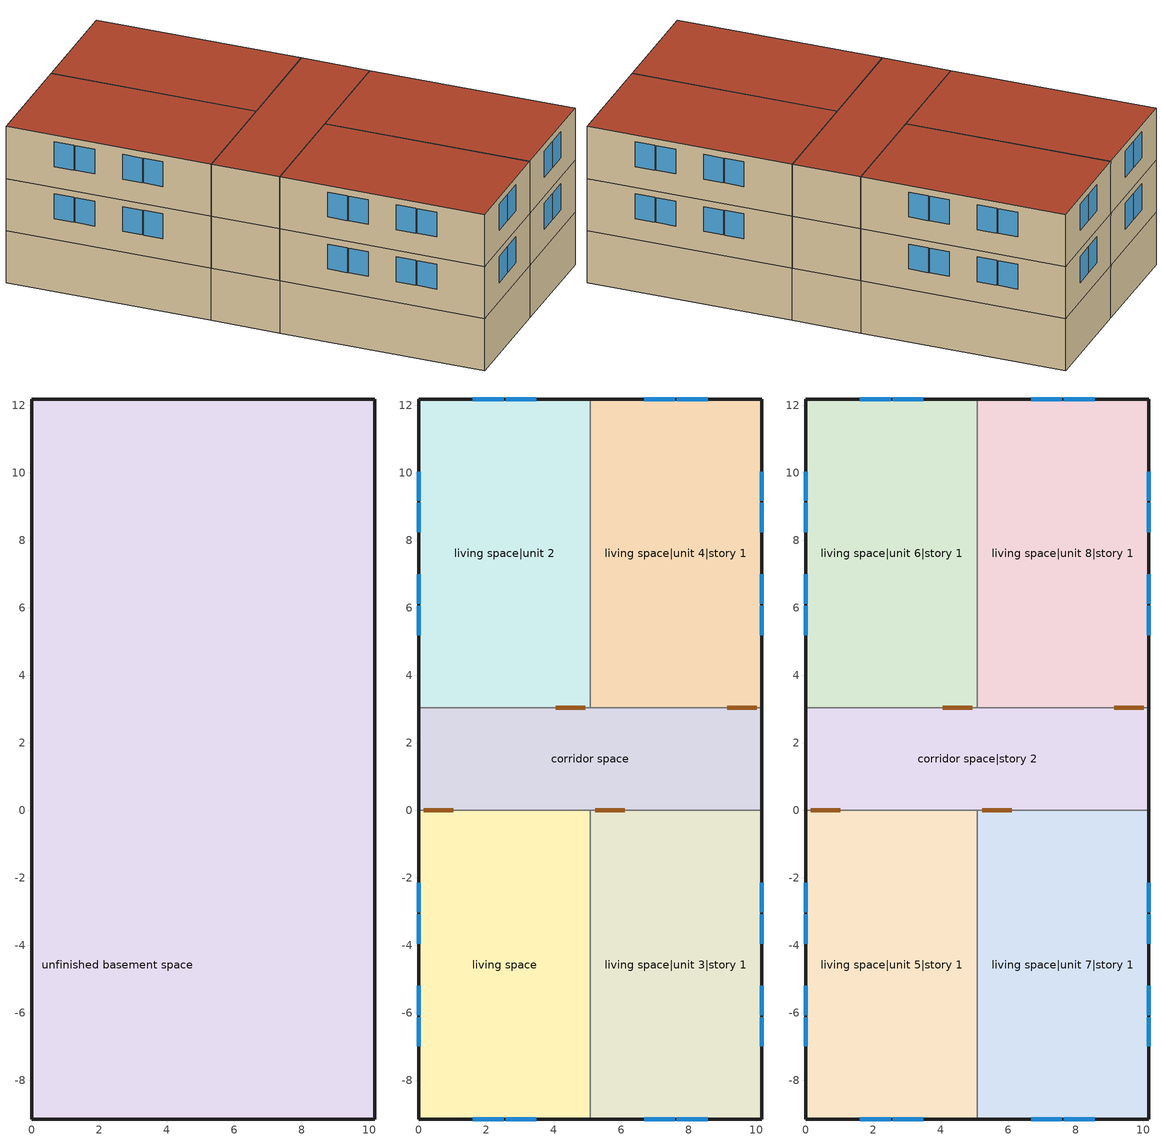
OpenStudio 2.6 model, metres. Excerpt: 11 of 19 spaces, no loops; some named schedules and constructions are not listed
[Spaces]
unfinished basement space
 floor foundation (FloorFndGrndUnfinB): 0,0 0,3.05 10.16,3.05 10.16,0 z-2.44
 floor foundation (FloorFndGrndUnfinB 1): 0,-9.14 0,0 5.08,0 5.08,-9.14 z-2.44
 floor foundation (FloorFndGrndUnfinB 2): 0,3.05 0,12.19 5.08,12.19 5.08,3.05 z-2.44
 floor foundation (FloorFndGrndUnfinB 3): 5.08,-9.14 5.08,0 10.16,0 10.16,-9.14 z-2.44
 floor foundation (FloorFndGrndUnfinB 4): 5.08,3.05 5.08,12.19 10.16,12.19 10.16,3.05 z-2.44
 wall foundation (WallFndGrndUnfinB 2): 0,12.19 0,3.05 0,0 z-2.44:0
 wall foundation (WallFndGrndUnfinB 4): 10.16,0 10.16,3.05 10.16,12.19 5.08,12.19 0,12.19 z-2.44:0
 wall foundation (WallFndGrndUnfinB 1): 0,0 0,-9.14 z-2.44:0
 wall foundation (WallFndGrndUnfinB 3): 0,-9.14 5.08,-9.14 10.16,-9.14 10.16,0 z-2.44:0
 ceiling adiabatic (RoofUnfinUninsExt): 10.16,0 10.16,3.05 0,3.05 0,0 z0
living space
 floor to unfinished basement space (FloorUnfinBInsFin Reversed): 0,-9.14 0,0 5.08,0 5.08,-9.14 z0
 wall outside (WallExtInsFin): 0,0 0,-9.14 5.08,-9.14 z0:2.44
 wall adiabatic (WallIntFinUninsFin): 5.08,0 0,0 z0:2.44
 wall to living space|unit 3|story 1 (WallIntFinUninsFin): 5.08,-9.14 5.08,0 z0:2.44
 window (WindowConstruction): 1.6,-9.14 2.51,-9.14 / 2.57,-9.14 3.48,-9.14 z0.91:2.13; 0,-2.15 0,-3.02 / 0,-3.08 0,-3.95 / 0,-5.2 0,-6.07 / 0,-6.13 0,-6.99 z0.98:2.13
living space|unit 2
 floor to unfinished basement space (FloorUnfinBInsFin Reversed): 0,3.05 0,12.19 5.08,12.19 5.08,3.05 z0
 wall outside (WallExtInsFin): 5.08,12.19 0,12.19 0,3.05 z0:2.44
 wall to living space|unit 4|story 1 (WallIntFinUninsFin Reversed): 5.08,3.05 5.08,12.19 z0:2.44
 wall adiabatic (WallIntFinUninsFin): 0,3.05 5.08,3.05 z0:2.44
 window (WindowConstruction): 3.48,12.19 2.57,12.19 / 2.51,12.19 1.6,12.19 z0.91:2.13; 0,10.04 0,9.17 / 0,9.11 0,8.25 / 0,6.99 0,6.13 / 0,6.07 0,5.2 z0.98:2.13
living space|unit 3|story 1
 floor to unfinished basement space (FloorUnfinBInsFin Reversed): 5.08,-9.14 5.08,0 10.16,0 10.16,-9.14 z0
 wall outside (WallExtInsFin): 5.08,-9.14 10.16,-9.14 10.16,0 z0:2.44
 wall adiabatic (WallIntFinUninsFin): 10.16,0 5.08,0 z0:2.44
 window (WindowConstruction): 6.68,-9.14 7.59,-9.14 / 7.65,-9.14 8.56,-9.14 z0.91:2.13; 10.16,-6.99 10.16,-6.13 / 10.16,-6.07 10.16,-5.2 / 10.16,-3.95 10.16,-3.08 / 10.16,-3.02 10.16,-2.15 z0.98:2.13
living space|unit 4|story 1
 floor to unfinished basement space (FloorUnfinBInsFin Reversed): 5.08,3.05 5.08,12.19 10.16,12.19 10.16,3.05 z0
 wall outside (WallExtInsFin): 10.16,3.05 10.16,12.19 5.08,12.19 z0:2.44
 wall adiabatic (WallIntFinUninsFin): 5.08,3.05 10.16,3.05 z0:2.44
 window (WindowConstruction): 8.56,12.19 7.65,12.19 / 7.59,12.19 6.68,12.19 z0.91:2.13; 10.16,5.2 10.16,6.07 / 10.16,6.13 10.16,6.99 / 10.16,8.25 10.16,9.11 / 10.16,9.17 10.16,10.04 z0.98:2.13
corridor space
 floor adiabatic (FloorUnfinUninsUnfin): 0,0 0,3.05 10.16,3.05 10.16,0 z0
 wall outside (WallExtUninsUnfin): 0,3.05 0,0 / 10.16,0 10.16,3.05 z0:2.44
 wall adiabatic (WallIntUnfinUninsUnfin): 0,0 5.08,0 10.16,0 / 10.16,3.05 5.08,3.05 0,3.05 z0:2.44
 door inside (UninsDoor): 10.01,3.05 9.14,3.05 / 0.15,0 1.02,0 / 4.93,3.05 4.06,3.05 / 5.23,0 6.1,0 z0:2.13
 ceiling adiabatic (RoofUnfinUninsExt): 10.16,0 10.16,3.05 0,3.05 0,0 z2.44
living space|unit 5|story 1
 floor to living space (FloorFinUninsFin): 0,-9.14 0,0 5.08,0 5.08,-9.14 z2.44
 wall outside (WallExtInsFin): 0,0 0,-9.14 5.08,-9.14 z2.44:4.88
 wall to living space|unit 7|story 1 (WallIntFinUninsFin Reversed): 5.08,-9.14 5.08,0 z2.44:4.88
 wall adiabatic (WallIntFinUninsFin): 5.08,0 0,0 z2.44:4.88
 window (WindowConstruction): 1.6,-9.14 2.51,-9.14 / 2.57,-9.14 3.48,-9.14 z3.35:4.57; 0,-2.15 0,-3.02 / 0,-3.08 0,-3.95 / 0,-5.2 0,-6.07 / 0,-6.13 0,-6.99 z3.42:4.57
 roof outside (RoofFinInsExt): 5.08,-9.14 5.08,0 0,0 0,-9.14 z4.88
living space|unit 6|story 1
 floor to living space|unit 2 (FloorFinUninsFin): 0,3.05 0,12.19 5.08,12.19 5.08,3.05 z2.44
 wall outside (WallExtInsFin): 5.08,12.19 0,12.19 0,3.05 z2.44:4.88
 wall adiabatic (WallIntFinUninsFin): 0,3.05 5.08,3.05 z2.44:4.88
 wall to living space|unit 8|story 1 (WallIntFinUninsFin Reversed): 5.08,3.05 5.08,12.19 z2.44:4.88
 window (WindowConstruction): 3.48,12.19 2.57,12.19 / 2.51,12.19 1.6,12.19 z3.35:4.57; 0,10.04 0,9.17 / 0,9.11 0,8.25 / 0,6.99 0,6.13 / 0,6.07 0,5.2 z3.42:4.57
 roof outside (RoofFinInsExt): 5.08,3.05 5.08,12.19 0,12.19 0,3.05 z4.88
living space|unit 7|story 1
 floor to living space|unit 3|story 1 (FloorFinUninsFin): 5.08,-9.14 5.08,0 10.16,0 10.16,-9.14 z2.44
 wall outside (WallExtInsFin): 5.08,-9.14 10.16,-9.14 10.16,0 z2.44:4.88
 wall adiabatic (WallIntFinUninsFin): 10.16,0 5.08,0 z2.44:4.88
 window (WindowConstruction): 6.68,-9.14 7.59,-9.14 / 7.65,-9.14 8.56,-9.14 z3.35:4.57; 10.16,-6.99 10.16,-6.13 / 10.16,-6.07 10.16,-5.2 / 10.16,-3.95 10.16,-3.08 / 10.16,-3.02 10.16,-2.15 z3.42:4.57
 roof outside (RoofFinInsExt): 10.16,-9.14 10.16,0 5.08,0 5.08,-9.14 z4.88
living space|unit 8|story 1
 floor to living space|unit 4|story 1 (FloorFinUninsFin): 5.08,3.05 5.08,12.19 10.16,12.19 10.16,3.05 z2.44
 wall outside (WallExtInsFin): 10.16,3.05 10.16,12.19 5.08,12.19 z2.44:4.88
 wall adiabatic (WallIntFinUninsFin): 5.08,3.05 10.16,3.05 z2.44:4.88
 window (WindowConstruction): 8.56,12.19 7.65,12.19 / 7.59,12.19 6.68,12.19 z3.35:4.57; 10.16,5.2 10.16,6.07 / 10.16,6.13 10.16,6.99 / 10.16,8.25 10.16,9.11 / 10.16,9.17 10.16,10.04 z3.42:4.57
 roof outside (RoofFinInsExt): 10.16,3.05 10.16,12.19 5.08,12.19 5.08,3.05 z4.88
corridor space|story 2
 floor adiabatic (FloorUnfinUninsUnfin): 0,0 0,3.05 10.16,3.05 10.16,0 z2.44
 wall outside (WallExtUninsUnfin): 0,3.05 0,0 / 10.16,0 10.16,3.05 z2.44:4.88
 wall adiabatic (WallIntUnfinUninsUnfin): 0,0 5.08,0 10.16,0 / 10.16,3.05 5.08,3.05 0,3.05 z2.44:4.88
 door inside (UninsDoor): 0.15,0 1.02,0 / 4.93,3.05 4.06,3.05 / 10.01,3.05 9.14,3.05 / 5.23,0 6.1,0 z2.44:4.57
 roof outside (RoofUnfinUninsExt): 10.16,0 10.16,3.05 0,3.05 0,0 z4.88
[Construction]
FloorUnfinBInsFin: FloorIns, RoofSheathing, Wood Floor, Floor Covering
FloorFinUninsFin Reversed: Floor Covering, Wood Floor, RoofSheathing, FloorFinStudAndAirFloor, Drywall 0.5 in.
[EnergyManagementSystem:Program]
res_infil_4_program: Set p_m = 0.14; Set p_s = 0.22; Set s_m = 270; Set s_s = 370; Set z_m = 9.99744; Set z_s = 2.4384; Set f_t = (((s_m/z_m)^p_m)*((z_s/s_s)^p_s)); Set Tdiff = res_af_4_tin_s-res_af_4_tt_s; Set dT = @Abs Tdiff; Set c = 0.0174; Set Cs = 0.0471; Set Cw = 0.1406; Set n = 0.67; Set sft = (f_t*0.5); Set temp1 = ((c*Cw)*((sft*res_af_vw_s)^(2*n)))^2; Set Qn = (((c*Cs*(dT^n))^2)+temp1)^0.5; Set Tdiff = res_af_4_tin_s-res_af_4_tt_s; Set dT = @Abs Tdiff; Set QWHV = res_infil_4_wh_sch_s*0.0165; Set Qrange = res_infil_4_range_sch_s*0.0472; Set Qdryer = 0.0; Set Qbath = res_infil_4_bath_sch_s*0.0354; Set QhpwhOut = 0; Set QhpwhIn = 0; Set QductsOut = res_ds_4_lk_ret_fan_equiv; Set QductsIn = res_ds_4_lk_sup_fan_equiv; Set Qout = QWHV+Qrange+Qbath+Qdryer+QhpwhOut+QductsOut; Set Qin = QhpwhIn+QductsIn; Set Qu = (@Abs (Qout-Qin)); Set Qb = (@Min Qout Qin); Set faneff_wh = 0.9438948864000002; Set res_infil_4_house_fan_act = (QWHV*300)/faneff_wh; Set faneff_sp = 0.4719474432000001; Set res_infil_4_range_fan_act = (Qrange*300)/faneff_sp; Set res_infil_4_bath_fan_act = (Qbath*300)/faneff_sp; Set Q_acctd_for_elsewhere = QhpwhOut+QhpwhIn+QductsOut+QductsIn; Set res_infil_4_flow_act = (((Qu^2)+(Qn^2))^0.5)-Q_acctd_for_elsewhere; Set res_infil_4_flow_act = (@Max res_infil_4_flow_act 0)
res_nv_1_program: Set Tdiff = res_af_1_tin_s-res_af_1_tt_s; Set dT = (@Abs Tdiff); Set pt = (@RhFnTdbWPb res_af_1_tt_s res_nv_wt_s res_nv_pb_s); Set NVA = 2472.261378048; Set Cs = 8.963020389461627e-05; Set Cw = 6.158219665777789e-05; Set MNV = 0.6292632576; Set MHR = 0.0115; Set MRH = 0.7; Set temp1 = (res_nv_1_nva_s*NVA); Set SGNV = temp1*((((Cs*dT)+(Cw*(res_af_vw_s^2)))^0.5)/1000); If (res_nv_wt_s<MHR) && (pt<MRH) && (res_af_1_tin_s>res_nv_1_sp_s); Set temp2 = (res_af_1_tin_s-res_nv_1_sp_s); Set NVadj1 = temp2/(res_af_1_tin_s-res_af_1_tt_s); Set NVadj2 = (@Min NVadj1 1); Set NVadj3 = (@Max NVadj2 0); Set NVadj = SGNV*NVadj3; Set res_nv_1_flow_act = (@Min NVadj MNV); Else; Set res_nv_1_flow_act = 0; EndIf
res_ds_1_program: Set res_ds_1_ah_mfr = res_ds_1_ah_mfr_s; Set res_ds_1_fan_rtf = res_ds_1_fan_rtf_s; Set res_ds_1_ah_vfr = res_ds_1_ah_vfr_s; Set res_ds_1_ah_tt = res_ds_1_ah_tt_s; Set res_ds_1_ah_wt = res_ds_1_ah_wt_s; Set res_ds_1_ra_t = res_ds_1_ra_t_s; Set res_ds_1_ra_w = res_ds_1_ra_w_s; Set res_ds_1_ah_t = res_ds_1_ah_t_s; Set res_ds_1_ah_w = res_ds_1_ah_w_s; Run res_ds_1_lk_subrout; Set res_ds_1_sup_s_lk_to_lv_equip_act = res_ds_1_sup_s_lk_to_lv; Set res_ds_1_sup_lat_lk_to_lv_equip_act = res_ds_1_sup_lat_lk_to_lv; Set res_ds_1_sup_d_cn_to_lv_equip_act = res_ds_1_sup_d_cn_to_lv; Set res_ds_1_sup_d_cn_to_ah_equip_act = res_ds_1_sup_d_cn_to_ah; Set res_ds_1_sup_s_lk_to_ah_equip_act = res_ds_1_sup_s_lk_to_ah; Set res_ds_1_sup_lat_lk_to_ah_equip_act = res_ds_1_sup_lat_lk_to_ah; Set res_ds_1_ret_s_lk_equip_act = res_ds_1_ret_s_lk; Set res_ds_1_ret_lat_lk_equip_act = res_ds_1_ret_lat_lk; Set res_ds_1_ret_d_cn_to_pl_equip_act = res_ds_1_ret_d_cn_to_pl; Set res_ds_1_ret_d_cn_to_ah_equip_act = res_ds_1_ret_d_cn_to_ah; Set res_ds_1_liv_to_ah_mix_act = res_ds_1_ah_to_liv; Set res_ds_1_liv_to_ah_mix_act = res_ds_1_liv_to_ah
res_infil_1_program: Set p_m = 0.14; Set p_s = 0.22; Set s_m = 270; Set s_s = 370; Set z_m = 9.99744; Set z_s = 2.4384; Set f_t = (((s_m/z_m)^p_m)*((z_s/s_s)^p_s)); Set Tdiff = res_af_1_tin_s-res_af_1_tt_s; Set dT = @Abs Tdiff; Set c = 0.0174; Set Cs = 0.0471; Set Cw = 0.1406; Set n = 0.67; Set sft = (f_t*0.5); Set temp1 = ((c*Cw)*((sft*res_af_vw_s)^(2*n)))^2; Set Qn = (((c*Cs*(dT^n))^2)+temp1)^0.5; Set Tdiff = res_af_1_tin_s-res_af_1_tt_s; Set dT = @Abs Tdiff; Set QWHV = res_infil_1_wh_sch_s*0.0165; Set Qrange = res_infil_1_range_sch_s*0.0472; Set Qdryer = 0.0; Set Qbath = res_infil_1_bath_sch_s*0.0354; Set QhpwhOut = 0; Set QhpwhIn = 0; Set QductsOut = res_ds_1_lk_ret_fan_equiv; Set QductsIn = res_ds_1_lk_sup_fan_equiv; Set Qout = QWHV+Qrange+Qbath+Qdryer+QhpwhOut+QductsOut; Set Qin = QhpwhIn+QductsIn; Set Qu = (@Abs (Qout-Qin)); Set Qb = (@Min Qout Qin); Set faneff_wh = 0.9438948864000002; Set res_infil_1_house_fan_act = (QWHV*300)/faneff_wh; Set faneff_sp = 0.4719474432000001; Set res_infil_1_range_fan_act = (Qrange*300)/faneff_sp; Set res_infil_1_bath_fan_act = (Qbath*300)/faneff_sp; Set Q_acctd_for_elsewhere = QhpwhOut+QhpwhIn+QductsOut+QductsIn; Set res_infil_1_flow_act = (((Qu^2)+(Qn^2))^0.5)-Q_acctd_for_elsewhere; Set res_infil_1_flow_act = (@Max res_infil_1_flow_act 0)
res_nv_2_program: Set Tdiff = res_af_2_tin_s-res_af_2_tt_s; Set dT = (@Abs Tdiff); Set pt = (@RhFnTdbWPb res_af_2_tt_s res_nv_wt_s res_nv_pb_s); Set NVA = 2472.261378048018; Set Cs = 8.963020389461627e-05; Set Cw = 6.158219665777789e-05; Set MNV = 0.6292632576; Set MHR = 0.0115; Set MRH = 0.7; Set temp1 = (res_nv_2_nva_s*NVA); Set SGNV = temp1*((((Cs*dT)+(Cw*(res_af_vw_s^2)))^0.5)/1000); If (res_nv_wt_s<MHR) && (pt<MRH) && (res_af_2_tin_s>res_nv_2_sp_s); Set temp2 = (res_af_2_tin_s-res_nv_2_sp_s); Set NVadj1 = temp2/(res_af_2_tin_s-res_af_2_tt_s); Set NVadj2 = (@Min NVadj1 1); Set NVadj3 = (@Max NVadj2 0); Set NVadj = SGNV*NVadj3; Set res_nv_2_flow_act = (@Min NVadj MNV); Else; Set res_nv_2_flow_act = 0; EndIf
res_ds_2_program: Set res_ds_2_ah_mfr = res_ds_2_ah_mfr_s; Set res_ds_2_fan_rtf = res_ds_2_fan_rtf_s; Set res_ds_2_ah_vfr = res_ds_2_ah_vfr_s; Set res_ds_2_ah_tt = res_ds_2_ah_tt_s; Set res_ds_2_ah_wt = res_ds_2_ah_wt_s; Set res_ds_2_ra_t = res_ds_2_ra_t_s; Set res_ds_2_ra_w = res_ds_2_ra_w_s; Set res_ds_2_ah_t = res_ds_2_ah_t_s; Set res_ds_2_ah_w = res_ds_2_ah_w_s; Run res_ds_2_lk_subrout; Set res_ds_2_sup_s_lk_to_lv_equip_act = res_ds_2_sup_s_lk_to_lv; Set res_ds_2_sup_lat_lk_to_lv_equip_act = res_ds_2_sup_lat_lk_to_lv; Set res_ds_2_sup_d_cn_to_lv_equip_act = res_ds_2_sup_d_cn_to_lv; Set res_ds_2_sup_d_cn_to_ah_equip_act = res_ds_2_sup_d_cn_to_ah; Set res_ds_2_sup_s_lk_to_ah_equip_act = res_ds_2_sup_s_lk_to_ah; Set res_ds_2_sup_lat_lk_to_ah_equip_act = res_ds_2_sup_lat_lk_to_ah; Set res_ds_2_ret_s_lk_equip_act = res_ds_2_ret_s_lk; Set res_ds_2_ret_lat_lk_equip_act = res_ds_2_ret_lat_lk; Set res_ds_2_ret_d_cn_to_pl_equip_act = res_ds_2_ret_d_cn_to_pl; Set res_ds_2_ret_d_cn_to_ah_equip_act = res_ds_2_ret_d_cn_to_ah; Set res_ds_2_liv_to_ah_mix_act = res_ds_2_ah_to_liv; Set res_ds_2_liv_to_ah_mix_act = res_ds_2_liv_to_ah
res_infil_2_program: Set p_m = 0.14; Set p_s = 0.22; Set s_m = 270; Set s_s = 370; Set z_m = 9.99744; Set z_s = 2.4384; Set f_t = (((s_m/z_m)^p_m)*((z_s/s_s)^p_s)); Set Tdiff = res_af_2_tin_s-res_af_2_tt_s; Set dT = @Abs Tdiff; Set c = 0.0174; Set Cs = 0.0471; Set Cw = 0.1406; Set n = 0.67; Set sft = (f_t*0.5); Set temp1 = ((c*Cw)*((sft*res_af_vw_s)^(2*n)))^2; Set Qn = (((c*Cs*(dT^n))^2)+temp1)^0.5; Set Tdiff = res_af_2_tin_s-res_af_2_tt_s; Set dT = @Abs Tdiff; Set QWHV = res_infil_2_wh_sch_s*0.0165; Set Qrange = res_infil_2_range_sch_s*0.0472; Set Qdryer = 0.0; Set Qbath = res_infil_2_bath_sch_s*0.0354; Set QhpwhOut = 0; Set QhpwhIn = 0; Set QductsOut = res_ds_2_lk_ret_fan_equiv; Set QductsIn = res_ds_2_lk_sup_fan_equiv; Set Qout = QWHV+Qrange+Qbath+Qdryer+QhpwhOut+QductsOut; Set Qin = QhpwhIn+QductsIn; Set Qu = (@Abs (Qout-Qin)); Set Qb = (@Min Qout Qin); Set faneff_wh = 0.9438948864000002; Set res_infil_2_house_fan_act = (QWHV*300)/faneff_wh; Set faneff_sp = 0.4719474432000001; Set res_infil_2_range_fan_act = (Qrange*300)/faneff_sp; Set res_infil_2_bath_fan_act = (Qbath*300)/faneff_sp; Set Q_acctd_for_elsewhere = QhpwhOut+QhpwhIn+QductsOut+QductsIn; Set res_infil_2_flow_act = (((Qu^2)+(Qn^2))^0.5)-Q_acctd_for_elsewhere; Set res_infil_2_flow_act = (@Max res_infil_2_flow_act 0)
res_nv_3_program: Set Tdiff = res_af_3_tin_s-res_af_3_tt_s; Set dT = (@Abs Tdiff); Set pt = (@RhFnTdbWPb res_af_3_tt_s res_nv_wt_s res_nv_pb_s); Set NVA = 2472.2613780479955; Set Cs = 8.963020389461627e-05; Set Cw = 6.158219665777789e-05; Set MNV = 0.6292632576; Set MHR = 0.0115; Set MRH = 0.7; Set temp1 = (res_nv_3_nva_s*NVA); Set SGNV = temp1*((((Cs*dT)+(Cw*(res_af_vw_s^2)))^0.5)/1000); If (res_nv_wt_s<MHR) && (pt<MRH) && (res_af_3_tin_s>res_nv_3_sp_s); Set temp2 = (res_af_3_tin_s-res_nv_3_sp_s); Set NVadj1 = temp2/(res_af_3_tin_s-res_af_3_tt_s); Set NVadj2 = (@Min NVadj1 1); Set NVadj3 = (@Max NVadj2 0); Set NVadj = SGNV*NVadj3; Set res_nv_3_flow_act = (@Min NVadj MNV); Else; Set res_nv_3_flow_act = 0; EndIf
res_ds_3_program: Set res_ds_3_ah_mfr = res_ds_3_ah_mfr_s; Set res_ds_3_fan_rtf = res_ds_3_fan_rtf_s; Set res_ds_3_ah_vfr = res_ds_3_ah_vfr_s; Set res_ds_3_ah_tt = res_ds_3_ah_tt_s; Set res_ds_3_ah_wt = res_ds_3_ah_wt_s; Set res_ds_3_ra_t = res_ds_3_ra_t_s; Set res_ds_3_ra_w = res_ds_3_ra_w_s; Set res_ds_3_ah_t = res_ds_3_ah_t_s; Set res_ds_3_ah_w = res_ds_3_ah_w_s; Run res_ds_3_lk_subrout; Set res_ds_3_sup_s_lk_to_lv_equip_act = res_ds_3_sup_s_lk_to_lv; Set res_ds_3_sup_lat_lk_to_lv_equip_act = res_ds_3_sup_lat_lk_to_lv; Set res_ds_3_sup_d_cn_to_lv_equip_act = res_ds_3_sup_d_cn_to_lv; Set res_ds_3_sup_d_cn_to_ah_equip_act = res_ds_3_sup_d_cn_to_ah; Set res_ds_3_sup_s_lk_to_ah_equip_act = res_ds_3_sup_s_lk_to_ah; Set res_ds_3_sup_lat_lk_to_ah_equip_act = res_ds_3_sup_lat_lk_to_ah; Set res_ds_3_ret_s_lk_equip_act = res_ds_3_ret_s_lk; Set res_ds_3_ret_lat_lk_equip_act = res_ds_3_ret_lat_lk; Set res_ds_3_ret_d_cn_to_pl_equip_act = res_ds_3_ret_d_cn_to_pl; Set res_ds_3_ret_d_cn_to_ah_equip_act = res_ds_3_ret_d_cn_to_ah; Set res_ds_3_liv_to_ah_mix_act = res_ds_3_ah_to_liv; Set res_ds_3_liv_to_ah_mix_act = res_ds_3_liv_to_ah
res_infil_3_program: Set p_m = 0.14; Set p_s = 0.22; Set s_m = 270; Set s_s = 370; Set z_m = 9.99744; Set z_s = 2.4384; Set f_t = (((s_m/z_m)^p_m)*((z_s/s_s)^p_s)); Set Tdiff = res_af_3_tin_s-res_af_3_tt_s; Set dT = @Abs Tdiff; Set c = 0.0174; Set Cs = 0.0471; Set Cw = 0.1406; Set n = 0.67; Set sft = (f_t*0.5); Set temp1 = ((c*Cw)*((sft*res_af_vw_s)^(2*n)))^2; Set Qn = (((c*Cs*(dT^n))^2)+temp1)^0.5; Set Tdiff = res_af_3_tin_s-res_af_3_tt_s; Set dT = @Abs Tdiff; Set QWHV = res_infil_3_wh_sch_s*0.0165; Set Qrange = res_infil_3_range_sch_s*0.0472; Set Qdryer = 0.0; Set Qbath = res_infil_3_bath_sch_s*0.0354; Set QhpwhOut = 0; Set QhpwhIn = 0; Set QductsOut = res_ds_3_lk_ret_fan_equiv; Set QductsIn = res_ds_3_lk_sup_fan_equiv; Set Qout = QWHV+Qrange+Qbath+Qdryer+QhpwhOut+QductsOut; Set Qin = QhpwhIn+QductsIn; Set Qu = (@Abs (Qout-Qin)); Set Qb = (@Min Qout Qin); Set faneff_wh = 0.9438948864000002; Set res_infil_3_house_fan_act = (QWHV*300)/faneff_wh; Set faneff_sp = 0.4719474432000001; Set res_infil_3_range_fan_act = (Qrange*300)/faneff_sp; Set res_infil_3_bath_fan_act = (Qbath*300)/faneff_sp; Set Q_acctd_for_elsewhere = QhpwhOut+QhpwhIn+QductsOut+QductsIn; Set res_infil_3_flow_act = (((Qu^2)+(Qn^2))^0.5)-Q_acctd_for_elsewhere; Set res_infil_3_flow_act = (@Max res_infil_3_flow_act 0)
res_nv_5_program: Set Tdiff = res_af_5_tin_s-res_af_5_tt_s; Set dT = (@Abs Tdiff); Set pt = (@RhFnTdbWPb res_af_5_tt_s res_nv_wt_s res_nv_pb_s); Set NVA = 2472.2613780480065; Set Cs = 8.963020389461627e-05; Set Cw = 6.158219665777789e-05; Set MNV = 0.6292632576; Set MHR = 0.0115; Set MRH = 0.7; Set temp1 = (res_nv_5_nva_s*NVA); Set SGNV = temp1*((((Cs*dT)+(Cw*(res_af_vw_s^2)))^0.5)/1000); If (res_nv_wt_s<MHR) && (pt<MRH) && (res_af_5_tin_s>res_nv_5_sp_s); Set temp2 = (res_af_5_tin_s-res_nv_5_sp_s); Set NVadj1 = temp2/(res_af_5_tin_s-res_af_5_tt_s); Set NVadj2 = (@Min NVadj1 1); Set NVadj3 = (@Max NVadj2 0); Set NVadj = SGNV*NVadj3; Set res_nv_5_flow_act = (@Min NVadj MNV); Else; Set res_nv_5_flow_act = 0; EndIf
res_ds_5_program: Set res_ds_5_lk_sup_fan_equiv = 0; Set res_ds_5_lk_ret_fan_equiv = 0
res_infil_5_program: Set p_m = 0.14; Set p_s = 0.22; Set s_m = 270; Set s_s = 370; Set z_m = 9.99744; Set z_s = 2.4384; Set f_t = (((s_m/z_m)^p_m)*((z_s/s_s)^p_s)); Set Tdiff = res_af_5_tin_s-res_af_5_tt_s; Set dT = @Abs Tdiff; Set c = 0.0174; Set Cs = 0.0471; Set Cw = 0.1406; Set n = 0.67; Set sft = (f_t*0.5); Set temp1 = ((c*Cw)*((sft*res_af_vw_s)^(2*n)))^2; Set Qn = (((c*Cs*(dT^n))^2)+temp1)^0.5; Set Tdiff = res_af_5_tin_s-res_af_5_tt_s; Set dT = @Abs Tdiff; Set QWHV = res_infil_5_wh_sch_s*0.0165; Set Qrange = res_infil_5_range_sch_s*0.0472; Set Qdryer = 0.0; Set Qbath = res_infil_5_bath_sch_s*0.0354; Set QhpwhOut = 0; Set QhpwhIn = 0; Set QductsOut = res_ds_5_lk_ret_fan_equiv; Set QductsIn = res_ds_5_lk_sup_fan_equiv; Set Qout = QWHV+Qrange+Qbath+Qdryer+QhpwhOut+QductsOut; Set Qin = QhpwhIn+QductsIn; Set Qu = (@Abs (Qout-Qin)); Set Qb = (@Min Qout Qin); Set faneff_wh = 0.9438948864000002; Set res_infil_5_house_fan_act = (QWHV*300)/faneff_wh; Set faneff_sp = 0.4719474432000001; Set res_infil_5_range_fan_act = (Qrange*300)/faneff_sp; Set res_infil_5_bath_fan_act = (Qbath*300)/faneff_sp; Set Q_acctd_for_elsewhere = QhpwhOut+QhpwhIn+QductsOut+QductsIn; Set res_infil_5_flow_act = (((Qu^2)+(Qn^2))^0.5)-Q_acctd_for_elsewhere; Set res_infil_5_flow_act = (@Max res_infil_5_flow_act 0)
res_nv_6_program: Set Tdiff = res_af_6_tin_s-res_af_6_tt_s; Set dT = (@Abs Tdiff); Set pt = (@RhFnTdbWPb res_af_6_tt_s res_nv_wt_s res_nv_pb_s); Set NVA = 2472.261378048024; Set Cs = 8.963020389461627e-05; Set Cw = 6.158219665777789e-05; Set MNV = 0.6292632576; Set MHR = 0.0115; Set MRH = 0.7; Set temp1 = (res_nv_6_nva_s*NVA); Set SGNV = temp1*((((Cs*dT)+(Cw*(res_af_vw_s^2)))^0.5)/1000); If (res_nv_wt_s<MHR) && (pt<MRH) && (res_af_6_tin_s>res_nv_6_sp_s); Set temp2 = (res_af_6_tin_s-res_nv_6_sp_s); Set NVadj1 = temp2/(res_af_6_tin_s-res_af_6_tt_s); Set NVadj2 = (@Min NVadj1 1); Set NVadj3 = (@Max NVadj2 0); Set NVadj = SGNV*NVadj3; Set res_nv_6_flow_act = (@Min NVadj MNV); Else; Set res_nv_6_flow_act = 0; EndIf
res_ds_6_program: Set res_ds_6_lk_sup_fan_equiv = 0; Set res_ds_6_lk_ret_fan_equiv = 0
res_infil_6_program: Set p_m = 0.14; Set p_s = 0.22; Set s_m = 270; Set s_s = 370; Set z_m = 9.99744; Set z_s = 2.4384; Set f_t = (((s_m/z_m)^p_m)*((z_s/s_s)^p_s)); Set Tdiff = res_af_6_tin_s-res_af_6_tt_s; Set dT = @Abs Tdiff; Set c = 0.0174; Set Cs = 0.0471; Set Cw = 0.1406; Set n = 0.67; Set sft = (f_t*0.5); Set temp1 = ((c*Cw)*((sft*res_af_vw_s)^(2*n)))^2; Set Qn = (((c*Cs*(dT^n))^2)+temp1)^0.5; Set Tdiff = res_af_6_tin_s-res_af_6_tt_s; Set dT = @Abs Tdiff; Set QWHV = res_infil_6_wh_sch_s*0.0165; Set Qrange = res_infil_6_range_sch_s*0.0472; Set Qdryer = 0.0; Set Qbath = res_infil_6_bath_sch_s*0.0354; Set QhpwhOut = 0; Set QhpwhIn = 0; Set QductsOut = res_ds_6_lk_ret_fan_equiv; Set QductsIn = res_ds_6_lk_sup_fan_equiv; Set Qout = QWHV+Qrange+Qbath+Qdryer+QhpwhOut+QductsOut; Set Qin = QhpwhIn+QductsIn; Set Qu = (@Abs (Qout-Qin)); Set Qb = (@Min Qout Qin); Set faneff_wh = 0.9438948864000002; Set res_infil_6_house_fan_act = (QWHV*300)/faneff_wh; Set faneff_sp = 0.4719474432000001; Set res_infil_6_range_fan_act = (Qrange*300)/faneff_sp; Set res_infil_6_bath_fan_act = (Qbath*300)/faneff_sp; Set Q_acctd_for_elsewhere = QhpwhOut+QhpwhIn+QductsOut+QductsIn; Set res_infil_6_flow_act = (((Qu^2)+(Qn^2))^0.5)-Q_acctd_for_elsewhere; Set res_infil_6_flow_act = (@Max res_infil_6_flow_act 0)
res_nv_8_program: Set Tdiff = res_af_8_tin_s-res_af_8_tt_s; Set dT = (@Abs Tdiff); Set pt = (@RhFnTdbWPb res_af_8_tt_s res_nv_wt_s res_nv_pb_s); Set NVA = 2472.261378048019; Set Cs = 8.963020389461627e-05; Set Cw = 6.158219665777789e-05; Set MNV = 0.6292632576; Set MHR = 0.0115; Set MRH = 0.7; Set temp1 = (res_nv_8_nva_s*NVA); Set SGNV = temp1*((((Cs*dT)+(Cw*(res_af_vw_s^2)))^0.5)/1000); If (res_nv_wt_s<MHR) && (pt<MRH) && (res_af_8_tin_s>res_nv_8_sp_s); Set temp2 = (res_af_8_tin_s-res_nv_8_sp_s); Set NVadj1 = temp2/(res_af_8_tin_s-res_af_8_tt_s); Set NVadj2 = (@Min NVadj1 1); Set NVadj3 = (@Max NVadj2 0); Set NVadj = SGNV*NVadj3; Set res_nv_8_flow_act = (@Min NVadj MNV); Else; Set res_nv_8_flow_act = 0; EndIf
res_ds_8_program: Set res_ds_8_lk_sup_fan_equiv = 0; Set res_ds_8_lk_ret_fan_equiv = 0
res_infil_8_program: Set p_m = 0.14; Set p_s = 0.22; Set s_m = 270; Set s_s = 370; Set z_m = 9.99744; Set z_s = 2.4384; Set f_t = (((s_m/z_m)^p_m)*((z_s/s_s)^p_s)); Set Tdiff = res_af_8_tin_s-res_af_8_tt_s; Set dT = @Abs Tdiff; Set c = 0.0174; Set Cs = 0.0471; Set Cw = 0.1406; Set n = 0.67; Set sft = (f_t*0.5); Set temp1 = ((c*Cw)*((sft*res_af_vw_s)^(2*n)))^2; Set Qn = (((c*Cs*(dT^n))^2)+temp1)^0.5; Set Tdiff = res_af_8_tin_s-res_af_8_tt_s; Set dT = @Abs Tdiff; Set QWHV = res_infil_8_wh_sch_s*0.0165; Set Qrange = res_infil_8_range_sch_s*0.0472; Set Qdryer = 0.0; Set Qbath = res_infil_8_bath_sch_s*0.0354; Set QhpwhOut = 0; Set QhpwhIn = 0; Set QductsOut = res_ds_8_lk_ret_fan_equiv; Set QductsIn = res_ds_8_lk_sup_fan_equiv; Set Qout = QWHV+Qrange+Qbath+Qdryer+QhpwhOut+QductsOut; Set Qin = QhpwhIn+QductsIn; Set Qu = (@Abs (Qout-Qin)); Set Qb = (@Min Qout Qin); Set faneff_wh = 0.9438948864000002; Set res_infil_8_house_fan_act = (QWHV*300)/faneff_wh; Set faneff_sp = 0.4719474432000001; Set res_infil_8_range_fan_act = (Qrange*300)/faneff_sp; Set res_infil_8_bath_fan_act = (Qbath*300)/faneff_sp; Set Q_acctd_for_elsewhere = QhpwhOut+QhpwhIn+QductsOut+QductsIn; Set res_infil_8_flow_act = (((Qu^2)+(Qn^2))^0.5)-Q_acctd_for_elsewhere; Set res_infil_8_flow_act = (@Max res_infil_8_flow_act 0)
res_nv_7_program: Set Tdiff = res_af_7_tin_s-res_af_7_tt_s; Set dT = (@Abs Tdiff); Set pt = (@RhFnTdbWPb res_af_7_tt_s res_nv_wt_s res_nv_pb_s); Set NVA = 2472.2613780480024; Set Cs = 8.963020389461627e-05; Set Cw = 6.158219665777789e-05; Set MNV = 0.6292632576; Set MHR = 0.0115; Set MRH = 0.7; Set temp1 = (res_nv_7_nva_s*NVA); Set SGNV = temp1*((((Cs*dT)+(Cw*(res_af_vw_s^2)))^0.5)/1000); If (res_nv_wt_s<MHR) && (pt<MRH) && (res_af_7_tin_s>res_nv_7_sp_s); Set temp2 = (res_af_7_tin_s-res_nv_7_sp_s); Set NVadj1 = temp2/(res_af_7_tin_s-res_af_7_tt_s); Set NVadj2 = (@Min NVadj1 1); Set NVadj3 = (@Max NVadj2 0); Set NVadj = SGNV*NVadj3; Set res_nv_7_flow_act = (@Min NVadj MNV); Else; Set res_nv_7_flow_act = 0; EndIf
res_ds_7_program: Set res_ds_7_lk_sup_fan_equiv = 0; Set res_ds_7_lk_ret_fan_equiv = 0
res_infil_7_program: Set p_m = 0.14; Set p_s = 0.22; Set s_m = 270; Set s_s = 370; Set z_m = 9.99744; Set z_s = 2.4384; Set f_t = (((s_m/z_m)^p_m)*((z_s/s_s)^p_s)); Set Tdiff = res_af_7_tin_s-res_af_7_tt_s; Set dT = @Abs Tdiff; Set c = 0.0174; Set Cs = 0.0471; Set Cw = 0.1406; Set n = 0.67; Set sft = (f_t*0.5); Set temp1 = ((c*Cw)*((sft*res_af_vw_s)^(2*n)))^2; Set Qn = (((c*Cs*(dT^n))^2)+temp1)^0.5; Set Tdiff = res_af_7_tin_s-res_af_7_tt_s; Set dT = @Abs Tdiff; Set QWHV = res_infil_7_wh_sch_s*0.0165; Set Qrange = res_infil_7_range_sch_s*0.0472; Set Qdryer = 0.0; Set Qbath = res_infil_7_bath_sch_s*0.0354; Set QhpwhOut = 0; Set QhpwhIn = 0; Set QductsOut = res_ds_7_lk_ret_fan_equiv; Set QductsIn = res_ds_7_lk_sup_fan_equiv; Set Qout = QWHV+Qrange+Qbath+Qdryer+QhpwhOut+QductsOut; Set Qin = QhpwhIn+QductsIn; Set Qu = (@Abs (Qout-Qin)); Set Qb = (@Min Qout Qin); Set faneff_wh = 0.9438948864000002; Set res_infil_7_house_fan_act = (QWHV*300)/faneff_wh; Set faneff_sp = 0.4719474432000001; Set res_infil_7_range_fan_act = (Qrange*300)/faneff_sp; Set res_infil_7_bath_fan_act = (Qbath*300)/faneff_sp; Set Q_acctd_for_elsewhere = QhpwhOut+QhpwhIn+QductsOut+QductsIn; Set res_infil_7_flow_act = (((Qu^2)+(Qn^2))^0.5)-Q_acctd_for_elsewhere; Set res_infil_7_flow_act = (@Max res_infil_7_flow_act 0)
[AirLoopHVAC:ReturnPlenum]
Name | ThermalZone
Air Loop HVAC Return Plenum 1 | res ds_4 ret air zone
Air Loop HVAC Return Plenum 2 | res ds_1 ret air zone
Air Loop HVAC Return Plenum 3 | res ds_2 ret air zone
Air Loop HVAC Return Plenum 4 | res ds_3 ret air zone
Air Loop HVAC Return Plenum 5 | res ds_5 ret air zone
Air Loop HVAC Return Plenum 6 | res ds_6 ret air zone
Air Loop HVAC Return Plenum 7 | res ds_8 ret air zone
Air Loop HVAC Return Plenum 8 | res ds_7 ret air zone
[EnergyManagementSystem:Subroutine]
res_ds_4_lk_subrout: Set f_sup = 0.13696338696303695; Set f_ret = 0.10009990009990012; Set f_OA = 1.0e-06; Set oafrate = f_OA * res_ds_4_ah_vfr; Set suplkfrate = f_sup * res_ds_4_ah_vfr; Set retlkfrate = f_ret * res_ds_4_ah_vfr; Set res_ds_4_ah_to_liv = (@Abs (suplkfrate-retlkfrate-oafrate)); Set res_ds_4_liv_to_ah = 0; Set res_ds_4_lk_sup_fan_equiv = 0; Set res_ds_4_lk_ret_fan_equiv = oafrate; If res_ds_4_ah_mfr>0; Set h_SA = (@HFnTdbW res_ds_4_ah_tt res_ds_4_ah_wt); Set h_AHZone = (@HFnTdbW res_ds_4_ah_t res_ds_4_ah_w); Set h_RA = (@HFnTdbW res_ds_4_ra_t res_ds_4_ra_w); Set h_fg = (@HfgAirFnWTdb res_ds_4_ah_wt res_ds_4_ah_tt); Set SALeakageQtot = f_sup * res_ds_4_ah_mfr*(h_RA - h_SA); Set temp1 = h_fg*(res_ds_4_ra_w-res_ds_4_ah_wt); Set res_ds_4_sup_lat_lk_to_lv = f_sup*res_ds_4_ah_mfr*temp1; Set res_ds_4_sup_s_lk_to_lv = SALeakageQtot-res_ds_4_sup_lat_lk_to_lv; Set eTm = (res_ds_4_fan_rtf/(res_ds_4_ah_mfr*1006.0))*20.169; Set eTm = 0-eTm; Set temp4 = res_ds_4_ah_t; Set tsup = temp4+((res_ds_4_ah_tt-res_ds_4_ah_t)*(@Exp eTm)); Set temp5 = tsup-res_ds_4_ah_tt; Set res_ds_4_sup_d_cn_to_lv = res_ds_4_ah_mfr*1006.0*temp5; Set res_ds_4_sup_d_cn_to_ah = 0-res_ds_4_sup_d_cn_to_lv; Set eTm = (res_ds_4_fan_rtf/(res_ds_4_ah_mfr*1006.0))*18.618; Set eTm = 0-eTm; Set temp6 = res_ds_4_ah_t; Set tret = temp6+((res_ds_4_ra_t-res_ds_4_ah_t)*(@Exp eTm)); Set temp7 = tret-res_ds_4_ra_t; Set res_ds_4_ret_d_cn_to_pl = res_ds_4_ah_mfr*1006.0*temp7; Set res_ds_4_ret_d_cn_to_ah = 0-res_ds_4_ret_d_cn_to_pl; Set res_ds_4_ret_lat_lk = 0; Set temp2 = (res_ds_4_ah_t-res_ds_4_ra_t); Set res_ds_4_ret_s_lk = f_ret*res_ds_4_ah_mfr*1006.0*temp2; Set QtotLeakToAHZn = f_sup*res_ds_4_ah_mfr*(h_SA-h_AHZone); Set temp3 = (res_ds_4_ah_wt-res_ds_4_ah_w); Set res_ds_4_sup_lat_lk_to_ah = f_sup*res_ds_4_ah_mfr*h_fg*temp3; Set res_ds_4_sup_s_lk_to_ah = QtotLeakToAHZn-res_ds_4_sup_lat_lk_to_ah; Else; Set res_ds_4_sup_lat_lk_to_lv = 0; Set res_ds_4_sup_s_lk_to_lv = 0; Set res_ds_4_sup_d_cn_to_lv = 0; Set res_ds_4_sup_d_cn_to_ah = 0; Set res_ds_4_ret_d_cn_to_pl = 0; Set res_ds_4_ret_d_cn_to_ah = 0; Set res_ds_4_ret_lat_lk = 0; Set res_ds_4_ret_s_lk = 0; Set res_ds_4_sup_lat_lk_to_ah = 0; Set res_ds_4_sup_s_lk_to_ah = 0; EndIf
res_ds_1_lk_subrout: Set f_sup = 0.13696338696303695; Set f_ret = 0.10009990009990012; Set f_OA = 1.0e-06; Set oafrate = f_OA * res_ds_1_ah_vfr; Set suplkfrate = f_sup * res_ds_1_ah_vfr; Set retlkfrate = f_ret * res_ds_1_ah_vfr; Set res_ds_1_ah_to_liv = (@Abs (suplkfrate-retlkfrate-oafrate)); Set res_ds_1_liv_to_ah = 0; Set res_ds_1_lk_sup_fan_equiv = 0; Set res_ds_1_lk_ret_fan_equiv = oafrate; If res_ds_1_ah_mfr>0; Set h_SA = (@HFnTdbW res_ds_1_ah_tt res_ds_1_ah_wt); Set h_AHZone = (@HFnTdbW res_ds_1_ah_t res_ds_1_ah_w); Set h_RA = (@HFnTdbW res_ds_1_ra_t res_ds_1_ra_w); Set h_fg = (@HfgAirFnWTdb res_ds_1_ah_wt res_ds_1_ah_tt); Set SALeakageQtot = f_sup * res_ds_1_ah_mfr*(h_RA - h_SA); Set temp1 = h_fg*(res_ds_1_ra_w-res_ds_1_ah_wt); Set res_ds_1_sup_lat_lk_to_lv = f_sup*res_ds_1_ah_mfr*temp1; Set res_ds_1_sup_s_lk_to_lv = SALeakageQtot-res_ds_1_sup_lat_lk_to_lv; Set eTm = (res_ds_1_fan_rtf/(res_ds_1_ah_mfr*1006.0))*20.169; Set eTm = 0-eTm; Set temp4 = res_ds_1_ah_t; Set tsup = temp4+((res_ds_1_ah_tt-res_ds_1_ah_t)*(@Exp eTm)); Set temp5 = tsup-res_ds_1_ah_tt; Set res_ds_1_sup_d_cn_to_lv = res_ds_1_ah_mfr*1006.0*temp5; Set res_ds_1_sup_d_cn_to_ah = 0-res_ds_1_sup_d_cn_to_lv; Set eTm = (res_ds_1_fan_rtf/(res_ds_1_ah_mfr*1006.0))*18.618; Set eTm = 0-eTm; Set temp6 = res_ds_1_ah_t; Set tret = temp6+((res_ds_1_ra_t-res_ds_1_ah_t)*(@Exp eTm)); Set temp7 = tret-res_ds_1_ra_t; Set res_ds_1_ret_d_cn_to_pl = res_ds_1_ah_mfr*1006.0*temp7; Set res_ds_1_ret_d_cn_to_ah = 0-res_ds_1_ret_d_cn_to_pl; Set res_ds_1_ret_lat_lk = 0; Set temp2 = (res_ds_1_ah_t-res_ds_1_ra_t); Set res_ds_1_ret_s_lk = f_ret*res_ds_1_ah_mfr*1006.0*temp2; Set QtotLeakToAHZn = f_sup*res_ds_1_ah_mfr*(h_SA-h_AHZone); Set temp3 = (res_ds_1_ah_wt-res_ds_1_ah_w); Set res_ds_1_sup_lat_lk_to_ah = f_sup*res_ds_1_ah_mfr*h_fg*temp3; Set res_ds_1_sup_s_lk_to_ah = QtotLeakToAHZn-res_ds_1_sup_lat_lk_to_ah; Else; Set res_ds_1_sup_lat_lk_to_lv = 0; Set res_ds_1_sup_s_lk_to_lv = 0; Set res_ds_1_sup_d_cn_to_lv = 0; Set res_ds_1_sup_d_cn_to_ah = 0; Set res_ds_1_ret_d_cn_to_pl = 0; Set res_ds_1_ret_d_cn_to_ah = 0; Set res_ds_1_ret_lat_lk = 0; Set res_ds_1_ret_s_lk = 0; Set res_ds_1_sup_lat_lk_to_ah = 0; Set res_ds_1_sup_s_lk_to_ah = 0; EndIf
res_ds_2_lk_subrout: Set f_sup = 0.13696338696303695; Set f_ret = 0.10009990009990012; Set f_OA = 1.0e-06; Set oafrate = f_OA * res_ds_2_ah_vfr; Set suplkfrate = f_sup * res_ds_2_ah_vfr; Set retlkfrate = f_ret * res_ds_2_ah_vfr; Set res_ds_2_ah_to_liv = (@Abs (suplkfrate-retlkfrate-oafrate)); Set res_ds_2_liv_to_ah = 0; Set res_ds_2_lk_sup_fan_equiv = 0; Set res_ds_2_lk_ret_fan_equiv = oafrate; If res_ds_2_ah_mfr>0; Set h_SA = (@HFnTdbW res_ds_2_ah_tt res_ds_2_ah_wt); Set h_AHZone = (@HFnTdbW res_ds_2_ah_t res_ds_2_ah_w); Set h_RA = (@HFnTdbW res_ds_2_ra_t res_ds_2_ra_w); Set h_fg = (@HfgAirFnWTdb res_ds_2_ah_wt res_ds_2_ah_tt); Set SALeakageQtot = f_sup * res_ds_2_ah_mfr*(h_RA - h_SA); Set temp1 = h_fg*(res_ds_2_ra_w-res_ds_2_ah_wt); Set res_ds_2_sup_lat_lk_to_lv = f_sup*res_ds_2_ah_mfr*temp1; Set res_ds_2_sup_s_lk_to_lv = SALeakageQtot-res_ds_2_sup_lat_lk_to_lv; Set eTm = (res_ds_2_fan_rtf/(res_ds_2_ah_mfr*1006.0))*20.169; Set eTm = 0-eTm; Set temp4 = res_ds_2_ah_t; Set tsup = temp4+((res_ds_2_ah_tt-res_ds_2_ah_t)*(@Exp eTm)); Set temp5 = tsup-res_ds_2_ah_tt; Set res_ds_2_sup_d_cn_to_lv = res_ds_2_ah_mfr*1006.0*temp5; Set res_ds_2_sup_d_cn_to_ah = 0-res_ds_2_sup_d_cn_to_lv; Set eTm = (res_ds_2_fan_rtf/(res_ds_2_ah_mfr*1006.0))*18.618; Set eTm = 0-eTm; Set temp6 = res_ds_2_ah_t; Set tret = temp6+((res_ds_2_ra_t-res_ds_2_ah_t)*(@Exp eTm)); Set temp7 = tret-res_ds_2_ra_t; Set res_ds_2_ret_d_cn_to_pl = res_ds_2_ah_mfr*1006.0*temp7; Set res_ds_2_ret_d_cn_to_ah = 0-res_ds_2_ret_d_cn_to_pl; Set res_ds_2_ret_lat_lk = 0; Set temp2 = (res_ds_2_ah_t-res_ds_2_ra_t); Set res_ds_2_ret_s_lk = f_ret*res_ds_2_ah_mfr*1006.0*temp2; Set QtotLeakToAHZn = f_sup*res_ds_2_ah_mfr*(h_SA-h_AHZone); Set temp3 = (res_ds_2_ah_wt-res_ds_2_ah_w); Set res_ds_2_sup_lat_lk_to_ah = f_sup*res_ds_2_ah_mfr*h_fg*temp3; Set res_ds_2_sup_s_lk_to_ah = QtotLeakToAHZn-res_ds_2_sup_lat_lk_to_ah; Else; Set res_ds_2_sup_lat_lk_to_lv = 0; Set res_ds_2_sup_s_lk_to_lv = 0; Set res_ds_2_sup_d_cn_to_lv = 0; Set res_ds_2_sup_d_cn_to_ah = 0; Set res_ds_2_ret_d_cn_to_pl = 0; Set res_ds_2_ret_d_cn_to_ah = 0; Set res_ds_2_ret_lat_lk = 0; Set res_ds_2_ret_s_lk = 0; Set res_ds_2_sup_lat_lk_to_ah = 0; Set res_ds_2_sup_s_lk_to_ah = 0; EndIf
res_ds_3_lk_subrout: Set f_sup = 0.13696338696303695; Set f_ret = 0.10009990009990012; Set f_OA = 1.0e-06; Set oafrate = f_OA * res_ds_3_ah_vfr; Set suplkfrate = f_sup * res_ds_3_ah_vfr; Set retlkfrate = f_ret * res_ds_3_ah_vfr; Set res_ds_3_ah_to_liv = (@Abs (suplkfrate-retlkfrate-oafrate)); Set res_ds_3_liv_to_ah = 0; Set res_ds_3_lk_sup_fan_equiv = 0; Set res_ds_3_lk_ret_fan_equiv = oafrate; If res_ds_3_ah_mfr>0; Set h_SA = (@HFnTdbW res_ds_3_ah_tt res_ds_3_ah_wt); Set h_AHZone = (@HFnTdbW res_ds_3_ah_t res_ds_3_ah_w); Set h_RA = (@HFnTdbW res_ds_3_ra_t res_ds_3_ra_w); Set h_fg = (@HfgAirFnWTdb res_ds_3_ah_wt res_ds_3_ah_tt); Set SALeakageQtot = f_sup * res_ds_3_ah_mfr*(h_RA - h_SA); Set temp1 = h_fg*(res_ds_3_ra_w-res_ds_3_ah_wt); Set res_ds_3_sup_lat_lk_to_lv = f_sup*res_ds_3_ah_mfr*temp1; Set res_ds_3_sup_s_lk_to_lv = SALeakageQtot-res_ds_3_sup_lat_lk_to_lv; Set eTm = (res_ds_3_fan_rtf/(res_ds_3_ah_mfr*1006.0))*20.169; Set eTm = 0-eTm; Set temp4 = res_ds_3_ah_t; Set tsup = temp4+((res_ds_3_ah_tt-res_ds_3_ah_t)*(@Exp eTm)); Set temp5 = tsup-res_ds_3_ah_tt; Set res_ds_3_sup_d_cn_to_lv = res_ds_3_ah_mfr*1006.0*temp5; Set res_ds_3_sup_d_cn_to_ah = 0-res_ds_3_sup_d_cn_to_lv; Set eTm = (res_ds_3_fan_rtf/(res_ds_3_ah_mfr*1006.0))*18.618; Set eTm = 0-eTm; Set temp6 = res_ds_3_ah_t; Set tret = temp6+((res_ds_3_ra_t-res_ds_3_ah_t)*(@Exp eTm)); Set temp7 = tret-res_ds_3_ra_t; Set res_ds_3_ret_d_cn_to_pl = res_ds_3_ah_mfr*1006.0*temp7; Set res_ds_3_ret_d_cn_to_ah = 0-res_ds_3_ret_d_cn_to_pl; Set res_ds_3_ret_lat_lk = 0; Set temp2 = (res_ds_3_ah_t-res_ds_3_ra_t); Set res_ds_3_ret_s_lk = f_ret*res_ds_3_ah_mfr*1006.0*temp2; Set QtotLeakToAHZn = f_sup*res_ds_3_ah_mfr*(h_SA-h_AHZone); Set temp3 = (res_ds_3_ah_wt-res_ds_3_ah_w); Set res_ds_3_sup_lat_lk_to_ah = f_sup*res_ds_3_ah_mfr*h_fg*temp3; Set res_ds_3_sup_s_lk_to_ah = QtotLeakToAHZn-res_ds_3_sup_lat_lk_to_ah; Else; Set res_ds_3_sup_lat_lk_to_lv = 0; Set res_ds_3_sup_s_lk_to_lv = 0; Set res_ds_3_sup_d_cn_to_lv = 0; Set res_ds_3_sup_d_cn_to_ah = 0; Set res_ds_3_ret_d_cn_to_pl = 0; Set res_ds_3_ret_d_cn_to_ah = 0; Set res_ds_3_ret_lat_lk = 0; Set res_ds_3_ret_s_lk = 0; Set res_ds_3_sup_lat_lk_to_ah = 0; Set res_ds_3_sup_s_lk_to_ah = 0; EndIf
[EnergyManagementSystem:ProgramCallingManager]
res af_4 program calling manager: BeginTimestepBeforePredictor; res_infil_4_program; res_nv_4_program
res ds_4 program calling manager: EndOfSystemTimestepAfterHVACReporting; res_ds_4_program
res af_1 program calling manager: BeginTimestepBeforePredictor; res_infil_1_program; res_nv_1_program
res ds_1 program calling manager: EndOfSystemTimestepAfterHVACReporting; res_ds_1_program
res af_2 program calling manager: BeginTimestepBeforePredictor; res_infil_2_program; res_nv_2_program
res ds_2 program calling manager: EndOfSystemTimestepAfterHVACReporting; res_ds_2_program
res af_3 program calling manager: BeginTimestepBeforePredictor; res_infil_3_program; res_nv_3_program
res ds_3 program calling manager: EndOfSystemTimestepAfterHVACReporting; res_ds_3_program
res af_5 program calling manager: BeginTimestepBeforePredictor; res_infil_5_program; res_nv_5_program
res ds_5 program calling manager: EndOfSystemTimestepAfterHVACReporting; res_ds_5_program
res af_6 program calling manager: BeginTimestepBeforePredictor; res_infil_6_program; res_nv_6_program
res ds_6 program calling manager: EndOfSystemTimestepAfterHVACReporting; res_ds_6_program
res af_8 program calling manager: BeginTimestepBeforePredictor; res_infil_8_program; res_nv_8_program
res ds_8 program calling manager: EndOfSystemTimestepAfterHVACReporting; res_ds_8_program
res af_7 program calling manager: BeginTimestepBeforePredictor; res_infil_7_program; res_nv_7_program
res ds_7 program calling manager: EndOfSystemTimestepAfterHVACReporting; res_ds_7_program
[Schedule:Ruleset]
Name | Default Day Schedule | Summer Design Day Schedule | Winter Design Day Schedule
res nv_4 temp schedule | Schedule Day 59
res nv_4 avail schedule | Schedule Day 60
res mv_4 range exhaust schedule | Schedule Day 63 | res mv_4 range exhaust schedule summer design | res mv_4 range exhaust schedule winter design
res mv_4 bath exhaust schedule | Schedule Day 64 | res mv_4 bath exhaust schedule summer design | res mv_4 bath exhaust schedule winter design
res nv_1 temp schedule | Schedule Day 65
res nv_1 avail schedule | Schedule Day 66
res mv_1 range exhaust schedule | Schedule Day 69 | res mv_1 range exhaust schedule summer design | res mv_1 range exhaust schedule winter design
res mv_1 bath exhaust schedule | Schedule Day 70 | res mv_1 bath exhaust schedule summer design | res mv_1 bath exhaust schedule winter design
res nv_2 temp schedule | Schedule Day 71
res nv_2 avail schedule | Schedule Day 72
res mv_2 range exhaust schedule | Schedule Day 75 | res mv_2 range exhaust schedule summer design | res mv_2 range exhaust schedule winter design
res mv_2 bath exhaust schedule | Schedule Day 76 | res mv_2 bath exhaust schedule summer design | res mv_2 bath exhaust schedule winter design
res nv_3 temp schedule | Schedule Day 77
res nv_3 avail schedule | Schedule Day 78
res mv_3 range exhaust schedule | Schedule Day 81 | res mv_3 range exhaust schedule summer design | res mv_3 range exhaust schedule winter design
res mv_3 bath exhaust schedule | Schedule Day 82 | res mv_3 bath exhaust schedule summer design | res mv_3 bath exhaust schedule winter design
res nv_5 temp schedule | Schedule Day 83
res nv_5 avail schedule | Schedule Day 84
res mv_5 range exhaust schedule | Schedule Day 87 | res mv_5 range exhaust schedule summer design | res mv_5 range exhaust schedule winter design
res mv_5 bath exhaust schedule | Schedule Day 88 | res mv_5 bath exhaust schedule summer design | res mv_5 bath exhaust schedule winter design
res nv_6 temp schedule | Schedule Day 89
res nv_6 avail schedule | Schedule Day 90
res mv_6 range exhaust schedule | Schedule Day 93 | res mv_6 range exhaust schedule summer design | res mv_6 range exhaust schedule winter design
res mv_6 bath exhaust schedule | Schedule Day 94 | res mv_6 bath exhaust schedule summer design | res mv_6 bath exhaust schedule winter design
res nv_8 temp schedule | Schedule Day 95
res nv_8 avail schedule | Schedule Day 96
res mv_8 range exhaust schedule | Schedule Day 99 | res mv_8 range exhaust schedule summer design | res mv_8 range exhaust schedule winter design
res mv_8 bath exhaust schedule | Schedule Day 100 | res mv_8 bath exhaust schedule summer design | res mv_8 bath exhaust schedule winter design
res nv_7 temp schedule | Schedule Day 101
res nv_7 avail schedule | Schedule Day 102
res mv_7 range exhaust schedule | Schedule Day 105 | res mv_7 range exhaust schedule summer design | res mv_7 range exhaust schedule winter design
res mv_7 bath exhaust schedule | Schedule Day 106 | res mv_7 bath exhaust schedule summer design | res mv_7 bath exhaust schedule winter design
[Schedule:Day]
residential heating setpoint allday1; residential heating setpoint allday2; residential heating setpoint allday3; residential heating setpoint allday4; residential heating setpoint allday5; residential heating setpoint allday6; residential heating setpoint allday7; residential heating setpoint allday8; residential heating setpoint allday9; residential heating setpoint allday10; residential heating setpoint allday11; residential heating setpoint allday12: 24, 0, 21.6667
residential cooling setpoint allday1; residential cooling setpoint allday2; residential cooling setpoint allday3; residential cooling setpoint allday4; residential cooling setpoint allday5; residential cooling setpoint allday6; residential cooling setpoint allday7; residential cooling setpoint allday8; residential cooling setpoint allday9; residential cooling setpoint allday10; residential cooling setpoint allday11; residential cooling setpoint allday12: 24, 0, 24.4444
residential lighting schedule allday1: 1, 0, 0.123751, 2, 0, 0.0742506, 4, 0, 0.0495004, 5, 0, 0.0550333, 6, 0, 0.151005, 7, 0, 0.354518, 8, 0, 0.448634, 9, 0, 0.476771, 10, 0, 0.490088, 11, 0, 0.476763, 12, 0, 0.458301, 13, 0, 0.444976, 14, 0, 0.441055, 15, 0, 0.447927, 16, 0, 0.48986, 17, 0, 0.601585, 18, 0, 0.797807, 19, 0, 0.978646, 20, 0, 0.990805, 21, 0, 0.822578, 22, 0, 0.620621, 23, 0, 0.536431, 24, 0, 0.249225
residential lighting schedule allday2: 1, 0, 0.123751, 2, 0, 0.0742506, 4, 0, 0.0495004, 5, 0, 0.0547503, 6, 0, 0.149594, 7, 0, 0.351204, 8, 0, 0.44444, 9, 0, 0.470027, 10, 0, 0.480931, 11, 0, 0.467731, 12, 0, 0.449442, 13, 0, 0.436241, 14, 0, 0.432357, 15, 0, 0.435458, 16, 0, 0.457541, 17, 0, 0.526174, 18, 0, 0.674382, 19, 0, 0.867815, 20, 0, 0.979613, 21, 0, 0.912905, 22, 0, 0.727145, 23, 0, 0.638088, 24, 0, 0.249225
residential lighting schedule allday3: 1, 0, 0.123751, 2, 0, 0.0742506, 4, 0, 0.0495004, 5, 0, 0.0539769, 6, 0, 0.145737, 7, 0, 0.342151, 8, 0, 0.432984, 9, 0, 0.451822, 10, 0, 0.456356, 11, 0, 0.443495, 12, 0, 0.425678, 13, 0, 0.412817, 14, 0, 0.409033, 15, 0, 0.410444, 16, 0, 0.422423, 17, 0, 0.463778, 18, 0, 0.567207, 19, 0, 0.736351, 20, 0, 0.89541, 21, 0, 0.928337, 22, 0, 0.807462, 23, 0, 0.499769, 24, 0, 0.249225
residential lighting schedule allday4: 1, 0, 0.123751, 2, 0, 0.0742506, 4, 0, 0.0495004, 5, 0, 0.0529206, 6, 0, 0.14047, 7, 0, 0.329784, 8, 0, 0.417334, 9, 0, 0.427474, 10, 0, 0.423826, 11, 0, 0.411431, 12, 0, 0.394257, 13, 0, 0.381861, 14, 0, 0.378214, 15, 0, 0.377995, 16, 0, 0.379305, 17, 0, 0.386076, 18, 0, 0.412203, 19, 0, 0.483741, 20, 0, 0.618803, 21, 0, 0.782651, 22, 0, 0.880006, 23, 0, 0.59731, 24, 0, 0.249225
residential lighting schedule allday5: 1, 0, 0.123751, 2, 0, 0.0742506, 4, 0, 0.0495004, 5, 0, 0.0518642, 6, 0, 0.135202, 7, 0, 0.317417, 8, 0, 0.401684, 9, 0, 0.403727, 10, 0, 0.392499, 11, 0, 0.380568, 12, 0, 0.364039, 13, 0, 0.352108, 14, 0, 0.348597, 15, 0, 0.348344, 16, 0, 0.349185, 17, 0, 0.353494, 18, 0, 0.37052, 19, 0, 0.419884, 20, 0, 0.522801, 21, 0, 0.670504, 22, 0, 0.799058, 23, 0, 0.582332, 24, 0, 0.249225
residential lighting schedule allday6: 1, 0, 0.123751, 2, 0, 0.0742506, 4, 0, 0.0495004, 5, 0, 0.0510908, 6, 0, 0.131346, 7, 0, 0.308364, 8, 0, 0.390227, 9, 0, 0.386724, 10, 0, 0.370329, 11, 0, 0.358738, 12, 0, 0.34268, 13, 0, 0.33109, 14, 0, 0.327679, 15, 0, 0.327431, 16, 0, 0.328169, 17, 0, 0.3317, 18, 0, 0.345176, 19, 0, 0.384002, 20, 0, 0.467137, 21, 0, 0.595227, 22, 0, 0.726082, 23, 0, 0.557461, 24, 0, 0.249225
residential lighting schedule allday7: 1, 0, 0.123751, 2, 0, 0.0742506, 4, 0, 0.0495004, 5, 0, 0.0508078, 6, 0, 0.129935, 7, 0, 0.30505, 8, 0, 0.386033, 9, 0, 0.380581, 10, 0, 0.362375, 11, 0, 0.350909, 12, 0, 0.335023, 13, 0, 0.323557, 14, 0, 0.320183, 15, 0, 0.319942, 16, 0, 0.320696, 17, 0, 0.324296, 18, 0, 0.337983, 19, 0, 0.377272, 20, 0, 0.461059, 21, 0, 0.589559, 22, 0, 0.71999, 23, 0, 0.553959, 24, 0, 0.249225
residential lighting schedule allday8: 1, 0, 0.123751, 2, 0, 0.0742506, 4, 0, 0.0495004, 5, 0, 0.0510908, 6, 0, 0.131346, 7, 0, 0.308364, 8, 0, 0.390227, 9, 0, 0.386724, 10, 0, 0.370329, 11, 0, 0.358738, 12, 0, 0.34268, 13, 0, 0.33109, 14, 0, 0.327679, 15, 0, 0.327463, 16, 0, 0.328508, 17, 0, 0.333671, 18, 0, 0.353343, 19, 0, 0.408235, 20, 0, 0.517996, 21, 0, 0.667796, 22, 0, 0.788015, 23, 0, 0.571055, 24, 0, 0.249225
residential lighting schedule allday9: 1, 0, 0.123751, 2, 0, 0.0742506, 4, 0, 0.0495004, 5, 0, 0.0518642, 6, 0, 0.135202, 7, 0, 0.317417, 8, 0, 0.401684, 9, 0, 0.403727, 10, 0, 0.392499, 11, 0, 0.380568, 12, 0, 0.364039, 13, 0, 0.352108, 14, 0, 0.348597, 15, 0, 0.34858, 16, 0, 0.351275, 17, 0, 0.363405, 18, 0, 0.404274, 19, 0, 0.501103, 20, 0, 0.656115, 21, 0, 0.806081, 22, 0, 0.850995, 23, 0, 0.561051, 24, 0, 0.249225
